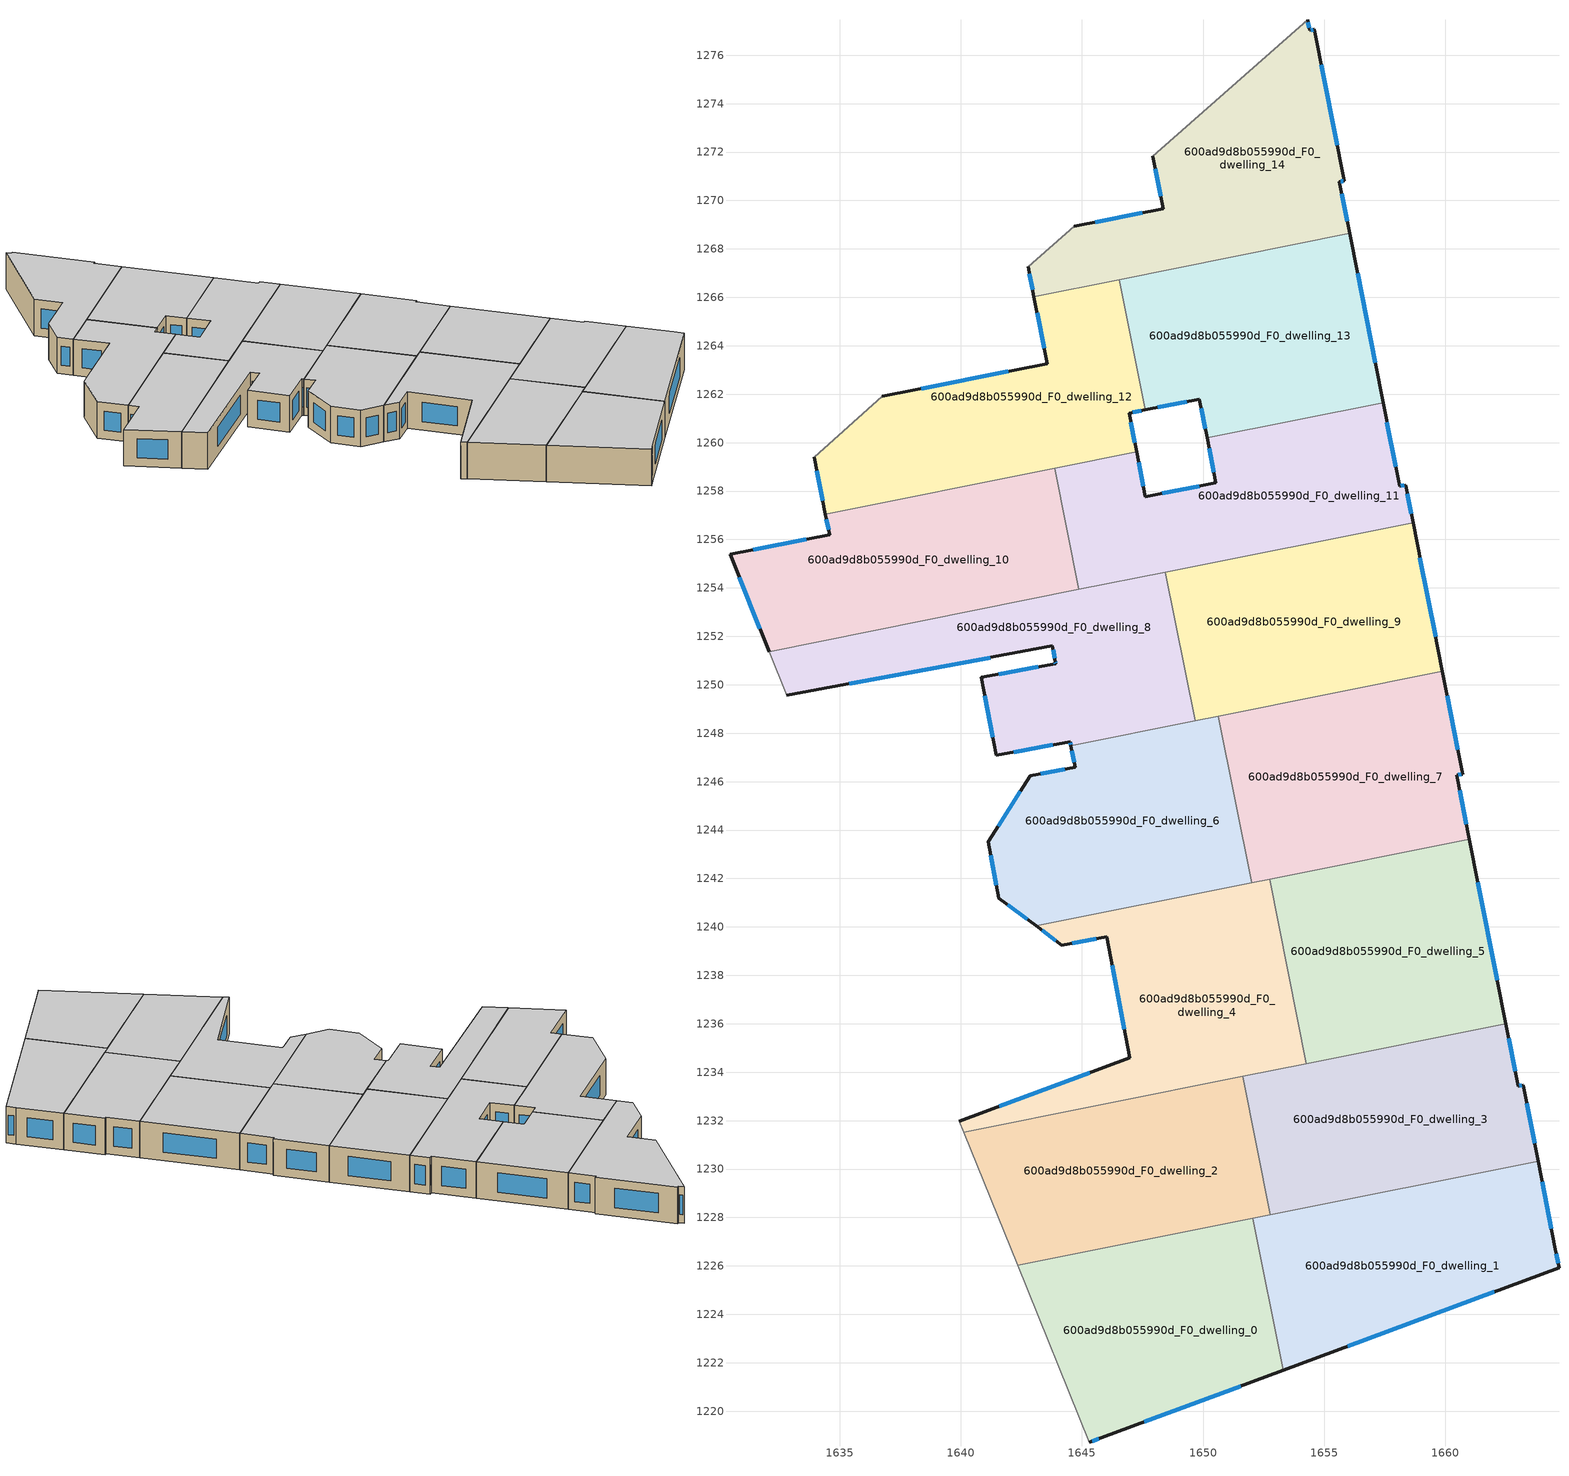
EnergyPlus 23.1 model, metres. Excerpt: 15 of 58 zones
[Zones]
600ad9d8b055990d_F0_dwelling_0
 floor ground (EU_floor_Construction): 1652.05,1227.96 1653.31,1221.69 1645.81,1218.91 1645.3,1218.72 1642.34,1226.02 z0
 wall outside (EU_wall_Construction): 1645.3,1218.72 1645.81,1218.91 1653.31,1221.69 z0:3
 wall adiabatic (EU_wall_Construction): 1642.34,1226.02 1645.3,1218.72 z0:3
 wall to 600ad9d8b055990d_F0_dwelling_1 (EU_wall_Construction): 1653.31,1221.69 1652.05,1227.96 z0:3
 wall to 600ad9d8b055990d_F0_dwelling_2 (EU_wall_Construction): 1652.05,1227.96 1642.34,1226.02 z0:3
 window (EU_Window_Construction): 1647.57,1219.56 1651.55,1221.04 / 1645.42,1218.76 1645.69,1218.86 z0.7:2.3
 ceiling to 600ad9d8b055990d_F1_dwelling_0 (EU_floor_Construction): 1653.31,1221.69 1652.05,1227.96 1642.34,1226.02 1645.3,1218.72 1645.81,1218.91 z3
600ad9d8b055990d_F0_dwelling_1
 floor ground (EU_floor_Construction): 1663.84,1230.32 1664.55,1226.69 1664.7,1225.92 1653.31,1221.69 1652.05,1227.96 z0
 wall outside (EU_wall_Construction): 1653.31,1221.69 1664.7,1225.92 1664.55,1226.69 1663.84,1230.32 z0:3
 wall to 600ad9d8b055990d_F0_dwelling_3 (EU_wall_Construction): 1663.84,1230.32 1652.78,1228.11 z0:3
 wall to 600ad9d8b055990d_F0_dwelling_2 (EU_wall_Construction): 1652.78,1228.11 1652.05,1227.96 z0:3
 window (EU_Window_Construction): 1664.39,1227.54 1664,1229.47 / 1664.67,1226.1 1664.59,1226.51 / 1655.99,1222.68 1662.03,1224.93 z0.7:2.3
 ceiling to 600ad9d8b055990d_F1_dwelling_1 (EU_floor_Construction): 1664.7,1225.92 1664.55,1226.69 1663.84,1230.32 1652.05,1227.96 1653.31,1221.69 z3
600ad9d8b055990d_F0_dwelling_10
 floor ground (EU_floor_Construction): 1643.88,1258.94 1644.88,1253.93 1632.08,1251.37 1630.47,1255.38 1634.58,1256.19 1634.41,1257.04 z0
 wall outside (EU_wall_Construction): 1634.41,1257.04 1634.58,1256.19 1630.47,1255.38 1632.08,1251.37 z0:3
 wall to 600ad9d8b055990d_F0_dwelling_11 (EU_wall_Construction): 1644.88,1253.93 1643.88,1258.94 z0:3
 wall to 600ad9d8b055990d_F0_dwelling_12 (EU_wall_Construction): 1643.88,1258.94 1634.41,1257.04 z0:3
 wall to 600ad9d8b055990d_F0_dwelling_8 (EU_wall_Construction): 1632.08,1251.37 1644.88,1253.93 z0:3
 window (EU_Window_Construction): 1633.61,1256 1631.43,1255.57 / 1634.45,1256.84 1634.54,1256.39 / 1630.85,1254.44 1631.7,1252.31 z0.7:2.3
 ceiling to 600ad9d8b055990d_F1_dwelling_10 (EU_floor_Construction): 1644.88,1253.93 1643.88,1258.94 1634.41,1257.04 1634.58,1256.19 1630.47,1255.38 1632.08,1251.37 z3
600ad9d8b055990d_F0_dwelling_11
 floor ground (EU_floor_Construction): 1657.43,1261.65 1658.12,1258.2 1658.37,1258.25 1658.67,1256.7 1644.88,1253.93 1643.88,1258.94 1647.26,1259.62 1647.62,1257.77 1650.53,1258.34 1650.16,1260.2 z0
 wall outside (EU_wall_Construction): 1650.16,1260.2 1650.53,1258.34 1647.62,1257.77 1647.26,1259.62 / 1658.67,1256.7 1658.37,1258.25 1658.12,1258.2 1657.43,1261.65 z0:3
 wall to 600ad9d8b055990d_F0_dwelling_13 (EU_wall_Construction): 1657.43,1261.65 1650.16,1260.2 z0:3
 wall to 600ad9d8b055990d_F0_dwelling_9 (EU_wall_Construction): 1648.44,1254.65 1658.67,1256.7 z0:3
 wall to 600ad9d8b055990d_F0_dwelling_12 (EU_wall_Construction): 1647.26,1259.62 1643.88,1258.94 z0:3
 wall to 600ad9d8b055990d_F0_dwelling_8 (EU_wall_Construction): 1644.88,1253.93 1648.44,1254.65 z0:3
 window (EU_Window_Construction): 1649.85,1258.21 1648.31,1257.9 / 1650.25,1259.76 1650.45,1258.78 / 1657.96,1259.01 1657.6,1260.84 / 1658.31,1258.24 1658.18,1258.21 / 1658.6,1257.06 1658.44,1257.88 / 1647.54,1258.2 1647.35,1259.18 z0.7:2.3
 ceiling to 600ad9d8b055990d_F1_dwelling_11 (EU_floor_Construction): 1658.67,1256.7 1658.37,1258.25 1658.12,1258.2 1657.43,1261.65 1650.16,1260.2 1650.53,1258.34 1647.62,1257.77 1647.26,1259.62 1643.88,1258.94 1644.88,1253.93 z3
600ad9d8b055990d_F0_dwelling_12
 floor ground (EU_floor_Construction): 1646.54,1266.73 1647.61,1261.35 1646.95,1261.22 1647.26,1259.62 1634.41,1257.04 1633.94,1259.4 1636.76,1261.92 1643.56,1263.25 1643.02,1266.02 z0
 wall outside (EU_wall_Construction): 1647.26,1259.62 1646.95,1261.22 1647.61,1261.35 / 1633.94,1259.4 1634.41,1257.04 / 1643.02,1266.02 1643.56,1263.25 1636.76,1261.92 z0:3
 wall to 600ad9d8b055990d_F0_dwelling_13 (EU_wall_Construction): 1647.61,1261.35 1646.54,1266.73 z0:3
 wall adiabatic (EU_wall_Construction): 1636.76,1261.92 1633.94,1259.4 z0:3
 wall to 600ad9d8b055990d_F0_dwelling_14 (EU_wall_Construction): 1646.54,1266.73 1643.02,1266.02 z0:3
 window (EU_Window_Construction): 1647.11,1261.25 1647.46,1261.32 / 1647.19,1259.99 1647.02,1260.84 / 1634.05,1258.85 1634.3,1257.59 / 1641.96,1262.94 1638.35,1262.23 / 1643.14,1265.37 1643.43,1263.9 z0.7:2.3
 ceiling to 600ad9d8b055990d_F1_dwelling_12 (EU_floor_Construction): 1647.26,1259.62 1646.95,1261.22 1647.61,1261.35 1646.54,1266.73 1643.02,1266.02 1643.56,1263.25 1636.76,1261.92 1633.94,1259.4 1634.41,1257.04 z3
600ad9d8b055990d_F0_dwelling_13
 floor ground (EU_floor_Construction): 1656.06,1268.64 1657.43,1261.65 1650.16,1260.2 1649.85,1261.79 1647.61,1261.35 1646.54,1266.73 z0
 wall outside (EU_wall_Construction): 1647.61,1261.35 1649.85,1261.79 1650.16,1260.2 / 1657.43,1261.65 1656.06,1268.64 z0:3
 wall to 600ad9d8b055990d_F0_dwelling_14 (EU_wall_Construction): 1656.06,1268.64 1646.54,1266.73 z0:3
 window (EU_Window_Construction): 1649.92,1261.42 1650.09,1260.57 / 1648.14,1261.46 1649.32,1261.69 / 1657.11,1263.29 1656.38,1267 z0.7:2.3
 ceiling to 600ad9d8b055990d_F1_dwelling_13 (EU_floor_Construction): 1657.43,1261.65 1656.06,1268.64 1646.54,1266.73 1647.61,1261.35 1649.85,1261.79 1650.16,1260.2 z3
600ad9d8b055990d_F0_dwelling_14
 floor ground (EU_floor_Construction): 1654.6,1277.07 1655.83,1270.81 1655.63,1270.78 1656.06,1268.64 1643.02,1266.02 1642.77,1267.25 1644.69,1268.94 1648.36,1269.66 1647.93,1271.82 1654.32,1277.46 1654.4,1277.03 z0
 wall outside (EU_wall_Construction): 1647.93,1271.82 1648.36,1269.66 1644.69,1268.94 / 1656.06,1268.64 1655.63,1270.78 1655.83,1270.81 1654.6,1277.07 1654.4,1277.03 1654.32,1277.46 / 1642.77,1267.25 1643.02,1266.02 z0:3
 wall adiabatic (EU_wall_Construction): 1654.32,1277.46 1647.93,1271.82 / 1644.69,1268.94 1642.77,1267.25 z0:3
 window (EU_Window_Construction): 1648.03,1271.31 1648.26,1270.17 / 1654.38,1277.13 1654.34,1277.36 / 1654.55,1277.06 1654.45,1277.04 / 1655.54,1272.28 1654.89,1275.6 / 1655.68,1270.79 1655.78,1270.8 / 1655.96,1269.14 1655.73,1270.28 / 1642.83,1266.96 1642.96,1266.31 / 1647.5,1269.49 1645.55,1269.11 z0.7:2.3
 ceiling to 600ad9d8b055990d_F1_dwelling_14 (EU_floor_Construction): 1656.06,1268.64 1655.63,1270.78 1655.83,1270.81 1654.6,1277.07 1654.4,1277.03 1654.32,1277.46 1647.93,1271.82 1648.36,1269.66 1644.69,1268.94 1642.77,1267.25 1643.02,1266.02 z3
600ad9d8b055990d_F0_dwelling_2
 floor ground (EU_floor_Construction): 1651.63,1233.83 1652.78,1228.11 1642.34,1226.02 1640.11,1231.52 z0
 wall to 600ad9d8b055990d_F0_dwelling_3 (EU_wall_Construction): 1652.78,1228.11 1651.63,1233.83 z0:3
 wall adiabatic (EU_wall_Construction): 1640.11,1231.52 1642.34,1226.02 z0:3
 wall to 600ad9d8b055990d_F0_dwelling_4 (EU_wall_Construction): 1651.63,1233.83 1640.11,1231.52 z0:3
 ceiling to 600ad9d8b055990d_F1_dwelling_2 (EU_floor_Construction): 1652.78,1228.11 1651.63,1233.83 1640.11,1231.52 1642.34,1226.02 z3
600ad9d8b055990d_F0_dwelling_3
 floor ground (EU_floor_Construction): 1662.51,1236.01 1663.02,1233.42 1663.22,1233.46 1663.84,1230.32 1652.78,1228.11 1651.63,1233.83 z0
 wall outside (EU_wall_Construction): 1663.84,1230.32 1663.22,1233.46 1663.02,1233.42 1662.51,1236.01 z0:3
 wall to 600ad9d8b055990d_F0_dwelling_5 (EU_wall_Construction): 1662.51,1236.01 1654.27,1234.36 z0:3
 wall to 600ad9d8b055990d_F0_dwelling_4 (EU_wall_Construction): 1654.27,1234.36 1651.63,1233.83 z0:3
 window (EU_Window_Construction): 1663.17,1233.45 1663.06,1233.43 / 1663.69,1231.06 1663.36,1232.73 / 1662.9,1234.03 1662.63,1235.4 z0.7:2.3
 ceiling to 600ad9d8b055990d_F1_dwelling_3 (EU_floor_Construction): 1663.84,1230.32 1663.22,1233.46 1663.02,1233.42 1662.51,1236.01 1651.63,1233.83 1652.78,1228.11 z3
600ad9d8b055990d_F0_dwelling_4
 floor ground (EU_floor_Construction): 1652.75,1241.98 1654.27,1234.36 1640.11,1231.52 1639.93,1231.97 1646.97,1234.59 1646.03,1239.59 1644.17,1239.25 1643.1,1240.04 z0
 wall outside (EU_wall_Construction): 1643.1,1240.04 1644.17,1239.25 1646.03,1239.59 1646.97,1234.59 1639.93,1231.97 z0:3
 wall to 600ad9d8b055990d_F0_dwelling_5 (EU_wall_Construction): 1654.27,1234.36 1652.75,1241.98 z0:3
 wall adiabatic (EU_wall_Construction): 1639.93,1231.97 1640.11,1231.52 z0:3
 wall to 600ad9d8b055990d_F0_dwelling_6 (EU_wall_Construction): 1652.01,1241.83 1643.1,1240.04 z0:3
 wall to 600ad9d8b055990d_F0_dwelling_7 (EU_wall_Construction): 1652.75,1241.98 1652.01,1241.83 z0:3
 window (EU_Window_Construction): 1645.31,1233.98 1641.58,1232.59 / 1646.25,1238.42 1646.74,1235.77 / 1644.61,1239.33 1645.59,1239.51 / 1643.35,1239.86 1643.92,1239.44 z0.7:2.3
 ceiling to 600ad9d8b055990d_F1_dwelling_4 (EU_floor_Construction): 1654.27,1234.36 1652.75,1241.98 1643.1,1240.04 1644.17,1239.25 1646.03,1239.59 1646.97,1234.59 1639.93,1231.97 1640.11,1231.52 z3
600ad9d8b055990d_F0_dwelling_5
 floor ground (EU_floor_Construction): 1661,1243.63 1662.51,1236.01 1654.27,1234.36 1652.75,1241.98 z0
 wall outside (EU_wall_Construction): 1662.51,1236.01 1661,1243.63 z0:3
 wall to 600ad9d8b055990d_F0_dwelling_7 (EU_wall_Construction): 1661,1243.63 1652.75,1241.98 z0:3
 window (EU_Window_Construction): 1662.15,1237.8 1661.36,1241.84 z0.7:2.3
 ceiling to 600ad9d8b055990d_F1_dwelling_5 (EU_floor_Construction): 1662.51,1236.01 1661,1243.63 1652.75,1241.98 1654.27,1234.36 z3
600ad9d8b055990d_F0_dwelling_6
 floor ground (EU_floor_Construction): 1650.64,1248.7 1652.01,1241.83 1643.1,1240.04 1641.57,1241.18 1641.14,1243.51 1642.86,1246.25 1644.72,1246.59 1644.55,1247.48 z0
 wall outside (EU_wall_Construction): 1644.55,1247.48 1644.72,1246.59 1642.86,1246.25 1641.14,1243.51 1641.57,1241.18 1643.1,1240.04 z0:3
 wall to 600ad9d8b055990d_F0_dwelling_7 (EU_wall_Construction): 1652.01,1241.83 1650.64,1248.7 z0:3
 wall to 600ad9d8b055990d_F0_dwelling_8 (EU_wall_Construction): 1649.67,1248.5 1644.55,1247.48 z0:3
 wall to 600ad9d8b055990d_F0_dwelling_9 (EU_wall_Construction): 1650.64,1248.7 1649.67,1248.5 z0:3
 window (EU_Window_Construction): 1644.59,1247.27 1644.68,1246.8 / 1641.93,1240.92 1642.74,1240.31 / 1641.24,1242.96 1641.47,1241.73 / 1642.46,1245.6 1641.54,1244.15 / 1644.28,1246.51 1643.3,1246.33 z0.7:2.3
 ceiling to 600ad9d8b055990d_F1_dwelling_6 (EU_floor_Construction): 1652.01,1241.83 1650.64,1248.7 1644.55,1247.48 1644.72,1246.59 1642.86,1246.25 1641.14,1243.51 1641.57,1241.18 1643.1,1240.04 z3
600ad9d8b055990d_F0_dwelling_7
 floor ground (EU_floor_Construction): 1659.89,1250.55 1660.72,1246.31 1660.48,1246.26 1661,1243.63 1652.01,1241.83 1650.64,1248.7 z0
 wall outside (EU_wall_Construction): 1661,1243.63 1660.48,1246.26 1660.72,1246.31 1659.89,1250.55 z0:3
 wall to 600ad9d8b055990d_F0_dwelling_9 (EU_wall_Construction): 1659.89,1250.55 1650.64,1248.7 z0:3
 window (EU_Window_Construction): 1660.54,1246.27 1660.67,1246.3 / 1660.88,1244.25 1660.6,1245.64 / 1660.53,1247.31 1660.08,1249.55 z0.7:2.3
 ceiling to 600ad9d8b055990d_F1_dwelling_7 (EU_floor_Construction): 1661,1243.63 1660.48,1246.26 1660.72,1246.31 1659.89,1250.55 1650.64,1248.7 1652.01,1241.83 z3
600ad9d8b055990d_F0_dwelling_8
 floor ground (EU_floor_Construction): 1648.44,1254.65 1649.67,1248.5 1644.55,1247.48 1644.52,1247.65 1641.46,1247.08 1640.85,1250.31 1643.91,1250.88 1643.9,1250.95 1643.78,1251.6 1632.82,1249.56 1632.08,1251.37 z0
 wall outside (EU_wall_Construction): 1632.82,1249.56 1643.78,1251.6 1643.9,1250.95 1643.91,1250.88 1640.85,1250.31 1641.46,1247.08 1644.52,1247.65 1644.55,1247.48 z0:3
 wall adiabatic (EU_wall_Construction): 1632.08,1251.37 1632.82,1249.56 z0:3
 wall to 600ad9d8b055990d_F0_dwelling_9 (EU_wall_Construction): 1649.67,1248.5 1648.44,1254.65 z0:3
 window (EU_Window_Construction): 1640.99,1249.55 1641.32,1247.84 / 1643.19,1250.74 1641.57,1250.44 / 1643.9,1250.93 1643.91,1250.89 / 1643.81,1251.45 1643.87,1251.1 / 1635.39,1250.04 1641.2,1251.12 / 1644.52,1247.61 1644.54,1247.52 / 1642.18,1247.21 1643.8,1247.52 z0.7:2.3
 ceiling to 600ad9d8b055990d_F1_dwelling_8 (EU_floor_Construction): 1649.67,1248.5 1648.44,1254.65 1632.08,1251.37 1632.82,1249.56 1643.78,1251.6 1643.9,1250.95 1643.91,1250.88 1640.85,1250.31 1641.46,1247.08 1644.52,1247.65 1644.55,1247.48 z3
600ad9d8b055990d_F0_dwelling_9
 floor ground (EU_floor_Construction): 1658.67,1256.7 1659.89,1250.55 1649.67,1248.5 1648.44,1254.65 z0
 wall outside (EU_wall_Construction): 1659.89,1250.55 1658.67,1256.7 z0:3
 window (EU_Window_Construction): 1659.6,1251.99 1658.96,1255.25 z0.7:2.3
 ceiling to 600ad9d8b055990d_F1_dwelling_9 (EU_floor_Construction): 1659.89,1250.55 1658.67,1256.7 1648.44,1254.65 1649.67,1248.5 z3
[Building]
EU S2 Campaign: North Axis=0; Terrain=City; Solar Distribution=FullExterior
[Site:Location]
Budapest.Ferenc.Liszt.Intl.AP: Latitude=47.437; Longitude=19.256; Time Zone=1; Elevation=185
[SizingPeriod:WeatherFileDays]
AnnualSizingPeriod: Begin Month=1; Begin Day of Month=1; End Month=12; End Day of Month=31; Day of Week for Start Day=Monday; Use Weather File Daylight Saving Period=No; Use Weather File Rain and Snow Indicators=No
[MATERIAL]
EU_InternalMass_Material: Roughness=MediumRough; Thickness=0.1; Conductivity=1; Density=1800; Specific Heat=900; Thermal Absorptance=0.9; Solar Absorptance=0.7; Visible Absorptance=0.7
[MATERIAL:NOMASS] Roughness=MediumRough; Thermal Absorptance=0.9; Solar Absorptance=0.7; Visible Absorptance=0.7
Name | Thermal Resistance
EU_wall_NoMass | 0.832559
EU_floor_NoMass | 0.872794
[WINDOWMATERIAL:SIMPLEGLAZINGSYSTEM]
EU_Window_SimpleGlazing: UFactor=2.79869; Solar Heat Gain Coefficient=0.75; Visible Transmittance=0.75
[CONSTRUCTION]
EU_wall_Construction: EU_wall_NoMass
EU_floor_Construction: EU_floor_NoMass
EU_Window_Construction: EU_Window_SimpleGlazing
EU_InternalMass_Construction: EU_InternalMass_Material
[ZONE] Type=1; Multiplier=1; Ceiling Height=autocalculate; Floor Area=autocalculate; Part of Total Floor Area=Yes
Name | Volume
600ad9d8b055990d_F0_dwelling_0; 600ad9d8b055990d_F0_dwelling_14 | 195.994
600ad9d8b055990d_F0_dwelling_1 | 195.986
600ad9d8b055990d_F0_dwelling_10 | 195.989
600ad9d8b055990d_F0_dwelling_11 | 195.99
600ad9d8b055990d_F0_dwelling_12 | 195.991
600ad9d8b055990d_F0_dwelling_13 | 195.985
600ad9d8b055990d_F0_dwelling_2 | 195.964
600ad9d8b055990d_F0_dwelling_3 | 195.969
600ad9d8b055990d_F0_dwelling_4 | 195.997
600ad9d8b055990d_F0_dwelling_5 | 195.999
600ad9d8b055990d_F0_dwelling_6 | 195.98
600ad9d8b055990d_F0_dwelling_7 | 195.996
600ad9d8b055990d_F0_dwelling_8 | 195.968
600ad9d8b055990d_F0_dwelling_9 | 195.992
[INTERNALMASS] Construction=EU_InternalMass_Construction
Name | Zone or ZoneList | Surface Area
600ad9d8b055990d_F0_dwelling_0_EU_InternalMass | 600ad9d8b055990d_F0_dwelling_0 | 65.3338
600ad9d8b055990d_F0_dwelling_1_EU_InternalMass | 600ad9d8b055990d_F0_dwelling_1 | 65.3289
600ad9d8b055990d_F0_dwelling_2_EU_InternalMass | 600ad9d8b055990d_F0_dwelling_2 | 65.3217
600ad9d8b055990d_F0_dwelling_3_EU_InternalMass | 600ad9d8b055990d_F0_dwelling_3 | 65.3224
600ad9d8b055990d_F0_dwelling_4_EU_InternalMass | 600ad9d8b055990d_F0_dwelling_4 | 65.3308
600ad9d8b055990d_F0_dwelling_5_EU_InternalMass | 600ad9d8b055990d_F0_dwelling_5 | 65.3299
600ad9d8b055990d_F0_dwelling_6_EU_InternalMass | 600ad9d8b055990d_F0_dwelling_6 | 65.3271
600ad9d8b055990d_F0_dwelling_7_EU_InternalMass | 600ad9d8b055990d_F0_dwelling_7 | 65.3313
600ad9d8b055990d_F0_dwelling_8_EU_InternalMass | 600ad9d8b055990d_F0_dwelling_8 | 65.3228
600ad9d8b055990d_F0_dwelling_9_EU_InternalMass | 600ad9d8b055990d_F0_dwelling_9 | 65.331
600ad9d8b055990d_F0_dwelling_10_EU_InternalMass | 600ad9d8b055990d_F0_dwelling_10 | 65.3276
600ad9d8b055990d_F0_dwelling_11_EU_InternalMass | 600ad9d8b055990d_F0_dwelling_11 | 65.3299
600ad9d8b055990d_F0_dwelling_12_EU_InternalMass | 600ad9d8b055990d_F0_dwelling_12 | 65.3307
600ad9d8b055990d_F0_dwelling_13_EU_InternalMass | 600ad9d8b055990d_F0_dwelling_13 | 65.3303
600ad9d8b055990d_F0_dwelling_14_EU_InternalMass | 600ad9d8b055990d_F0_dwelling_14 | 65.3314
[OTHEREQUIPMENT] Fuel Type=Electricity; Design Level Calculation Method=Watts/Area; Power per Zone Floor Area=1; Fraction Latent=0; Fraction Radiant=0; Fraction Lost=0; Carbon Dioxide Generation Rate=0; EndUse Subcategory=EU_Step8_InternalGains
Name | Zone or ZoneList or Space or SpaceList | Schedule
EU_Step8_InternalGain_600ad9d8b055990d_F0_dwelling_0_f000 | 600ad9d8b055990d_F0_dwelling_0 | EU_Step8_GainSchedule_600ad9d8b055990d_F0_dwelling_0_f000
EU_Step8_InternalGain_600ad9d8b055990d_F0_dwelling_1_f000 | 600ad9d8b055990d_F0_dwelling_1 | EU_Step8_GainSchedule_600ad9d8b055990d_F0_dwelling_1_f000
EU_Step8_InternalGain_600ad9d8b055990d_F0_dwelling_2_f000 | 600ad9d8b055990d_F0_dwelling_2 | EU_Step8_GainSchedule_600ad9d8b055990d_F0_dwelling_2_f000
EU_Step8_InternalGain_600ad9d8b055990d_F0_dwelling_3_f000 | 600ad9d8b055990d_F0_dwelling_3 | EU_Step8_GainSchedule_600ad9d8b055990d_F0_dwelling_3_f000
EU_Step8_InternalGain_600ad9d8b055990d_F0_dwelling_4_f000 | 600ad9d8b055990d_F0_dwelling_4 | EU_Step8_GainSchedule_600ad9d8b055990d_F0_dwelling_4_f000
EU_Step8_InternalGain_600ad9d8b055990d_F0_dwelling_5_f000 | 600ad9d8b055990d_F0_dwelling_5 | EU_Step8_GainSchedule_600ad9d8b055990d_F0_dwelling_5_f000
EU_Step8_InternalGain_600ad9d8b055990d_F0_dwelling_6_f000 | 600ad9d8b055990d_F0_dwelling_6 | EU_Step8_GainSchedule_600ad9d8b055990d_F0_dwelling_6_f000
EU_Step8_InternalGain_600ad9d8b055990d_F0_dwelling_7_f000 | 600ad9d8b055990d_F0_dwelling_7 | EU_Step8_GainSchedule_600ad9d8b055990d_F0_dwelling_7_f000
EU_Step8_InternalGain_600ad9d8b055990d_F0_dwelling_8_f000 | 600ad9d8b055990d_F0_dwelling_8 | EU_Step8_GainSchedule_600ad9d8b055990d_F0_dwelling_8_f000
EU_Step8_InternalGain_600ad9d8b055990d_F0_dwelling_9_f000 | 600ad9d8b055990d_F0_dwelling_9 | EU_Step8_GainSchedule_600ad9d8b055990d_F0_dwelling_9_f000
EU_Step8_InternalGain_600ad9d8b055990d_F0_dwelling_10_f000 | 600ad9d8b055990d_F0_dwelling_10 | EU_Step8_GainSchedule_600ad9d8b055990d_F0_dwelling_10_f000
EU_Step8_InternalGain_600ad9d8b055990d_F0_dwelling_11_f000 | 600ad9d8b055990d_F0_dwelling_11 | EU_Step8_GainSchedule_600ad9d8b055990d_F0_dwelling_11_f000
EU_Step8_InternalGain_600ad9d8b055990d_F0_dwelling_12_f000 | 600ad9d8b055990d_F0_dwelling_12 | EU_Step8_GainSchedule_600ad9d8b055990d_F0_dwelling_12_f000
EU_Step8_InternalGain_600ad9d8b055990d_F0_dwelling_13_f000 | 600ad9d8b055990d_F0_dwelling_13 | EU_Step8_GainSchedule_600ad9d8b055990d_F0_dwelling_13_f000
EU_Step8_InternalGain_600ad9d8b055990d_F0_dwelling_14_f000 | 600ad9d8b055990d_F0_dwelling_14 | EU_Step8_GainSchedule_600ad9d8b055990d_F0_dwelling_14_f000
[ZONEVENTILATION:DESIGNFLOWRATE] Schedule=EU_AlwaysOn; Design Flow Rate Calculation Method=AirChanges/Hour; Air Changes per Hour=0.475469; Ventilation Type=Natural; Fan Pressure Rise=0; Fan Total Efficiency=1; Constant Term Coefficient=1; Temperature Term Coefficient=0; Velocity Term Coefficient=0; Velocity Squared Term Coefficient=0; Minimum Indoor Temperature=-100; Maximum Indoor Temperature=100; Delta Temperature=-100; Minimum Outdoor Temperature=-100; Maximum Outdoor Temperature=100; Maximum Wind Speed=40
Name | Zone or ZoneList or Space or SpaceList
EU_ConstantAir_600ad9d8b055990d_F0_dwelling_0 | 600ad9d8b055990d_F0_dwelling_0
EU_ConstantAir_600ad9d8b055990d_F0_dwelling_1 | 600ad9d8b055990d_F0_dwelling_1
EU_ConstantAir_600ad9d8b055990d_F0_dwelling_2 | 600ad9d8b055990d_F0_dwelling_2
EU_ConstantAir_600ad9d8b055990d_F0_dwelling_3 | 600ad9d8b055990d_F0_dwelling_3
EU_ConstantAir_600ad9d8b055990d_F0_dwelling_4 | 600ad9d8b055990d_F0_dwelling_4
EU_ConstantAir_600ad9d8b055990d_F0_dwelling_5 | 600ad9d8b055990d_F0_dwelling_5
EU_ConstantAir_600ad9d8b055990d_F0_dwelling_6 | 600ad9d8b055990d_F0_dwelling_6
EU_ConstantAir_600ad9d8b055990d_F0_dwelling_7 | 600ad9d8b055990d_F0_dwelling_7
EU_ConstantAir_600ad9d8b055990d_F0_dwelling_8 | 600ad9d8b055990d_F0_dwelling_8
EU_ConstantAir_600ad9d8b055990d_F0_dwelling_9 | 600ad9d8b055990d_F0_dwelling_9
EU_ConstantAir_600ad9d8b055990d_F0_dwelling_10 | 600ad9d8b055990d_F0_dwelling_10
EU_ConstantAir_600ad9d8b055990d_F0_dwelling_11 | 600ad9d8b055990d_F0_dwelling_11
EU_ConstantAir_600ad9d8b055990d_F0_dwelling_12 | 600ad9d8b055990d_F0_dwelling_12
EU_ConstantAir_600ad9d8b055990d_F0_dwelling_13 | 600ad9d8b055990d_F0_dwelling_13
EU_ConstantAir_600ad9d8b055990d_F0_dwelling_14 | 600ad9d8b055990d_F0_dwelling_14
[HVACTEMPLATE:THERMOSTAT] Constant Heating Setpoint=20; Constant Cooling Setpoint=50
EU_HeatOnly_600ad9d8b055990d_F0_dwelling_0; EU_HeatOnly_600ad9d8b055990d_F0_dwelling_1; EU_HeatOnly_600ad9d8b055990d_F0_dwelling_2; EU_HeatOnly_600ad9d8b055990d_F0_dwelling_3; EU_HeatOnly_600ad9d8b055990d_F0_dwelling_4; EU_HeatOnly_600ad9d8b055990d_F0_dwelling_5; EU_HeatOnly_600ad9d8b055990d_F0_dwelling_6; EU_HeatOnly_600ad9d8b055990d_F0_dwelling_7; EU_HeatOnly_600ad9d8b055990d_F0_dwelling_8; EU_HeatOnly_600ad9d8b055990d_F0_dwelling_9; EU_HeatOnly_600ad9d8b055990d_F0_dwelling_10; EU_HeatOnly_600ad9d8b055990d_F0_dwelling_11; EU_HeatOnly_600ad9d8b055990d_F0_dwelling_12; EU_HeatOnly_600ad9d8b055990d_F0_dwelling_13; EU_HeatOnly_600ad9d8b055990d_F0_dwelling_14; EU_HeatOnly_600ad9d8b055990d_F1_dwelling_0; EU_HeatOnly_600ad9d8b055990d_F1_dwelling_1; EU_HeatOnly_600ad9d8b055990d_F1_dwelling_2; EU_HeatOnly_600ad9d8b055990d_F1_dwelling_3; EU_HeatOnly_600ad9d8b055990d_F1_dwelling_4; EU_HeatOnly_600ad9d8b055990d_F1_dwelling_5; EU_HeatOnly_600ad9d8b055990d_F1_dwelling_6; EU_HeatOnly_600ad9d8b055990d_F1_dwelling_7; EU_HeatOnly_600ad9d8b055990d_F1_dwelling_8; EU_HeatOnly_600ad9d8b055990d_F1_dwelling_9; EU_HeatOnly_600ad9d8b055990d_F1_dwelling_10; EU_HeatOnly_600ad9d8b055990d_F1_dwelling_11; EU_HeatOnly_600ad9d8b055990d_F1_dwelling_12; EU_HeatOnly_600ad9d8b055990d_F1_dwelling_13; EU_HeatOnly_600ad9d8b055990d_F1_dwelling_14; EU_HeatOnly_600ad9d8b055990d_F2_dwelling_0; EU_HeatOnly_600ad9d8b055990d_F2_dwelling_1; EU_HeatOnly_600ad9d8b055990d_F2_dwelling_2; EU_HeatOnly_600ad9d8b055990d_F2_dwelling_3; EU_HeatOnly_600ad9d8b055990d_F2_dwelling_4; EU_HeatOnly_600ad9d8b055990d_F2_dwelling_5; EU_HeatOnly_600ad9d8b055990d_F2_dwelling_6; EU_HeatOnly_600ad9d8b055990d_F2_dwelling_7; EU_HeatOnly_600ad9d8b055990d_F2_dwelling_8; EU_HeatOnly_600ad9d8b055990d_F2_dwelling_9; EU_HeatOnly_600ad9d8b055990d_F2_dwelling_10; EU_HeatOnly_600ad9d8b055990d_F2_dwelling_11; EU_HeatOnly_600ad9d8b055990d_F2_dwelling_12; EU_HeatOnly_600ad9d8b055990d_F2_dwelling_13; EU_HeatOnly_600ad9d8b055990d_F2_dwelling_14; EU_HeatOnly_600ad9d8b055990d_F3_dwelling_0; EU_HeatOnly_600ad9d8b055990d_F3_dwelling_1; EU_HeatOnly_600ad9d8b055990d_F3_dwelling_2; EU_HeatOnly_600ad9d8b055990d_F3_dwelling_3; EU_HeatOnly_600ad9d8b055990d_F3_dwelling_4; EU_HeatOnly_600ad9d8b055990d_F3_dwelling_5; EU_HeatOnly_600ad9d8b055990d_F3_dwelling_6; EU_HeatOnly_600ad9d8b055990d_F3_dwelling_7; EU_HeatOnly_600ad9d8b055990d_F3_dwelling_8; EU_HeatOnly_600ad9d8b055990d_F3_dwelling_9; EU_HeatOnly_600ad9d8b055990d_F3_dwelling_10; EU_HeatOnly_600ad9d8b055990d_F3_dwelling_11; EU_HeatOnly_600ad9d8b055990d_F3_dwelling_12
[HVACTEMPLATE:ZONE:IDEALLOADSAIRSYSTEM] System Availability Schedule=EU_AlwaysOn; Maximum Heating Supply Air Temperature=50; Minimum Cooling Supply Air Temperature=13; Maximum Heating Supply Air Humidity Ratio=0.0156; Minimum Cooling Supply Air Humidity Ratio=0.0077; Heating Limit=NoLimit; Cooling Limit=NoLimit; Heating Availability Schedule=EU_AlwaysOn; Cooling Availability Schedule=EU_CoolingOff; Dehumidification Control Type=ConstantSensibleHeatRatio; Cooling Sensible Heat Ratio=0.7; Dehumidification Setpoint=60; Humidification Control Type=None; Humidification Setpoint=30; Outdoor Air Method=None; Outdoor Air Flow Rate per Person=0.00944; Outdoor Air Flow Rate per Zone Floor Area=0; Outdoor Air Flow Rate per Zone=0; Demand Controlled Ventilation Type=None; Outdoor Air Economizer Type=NoEconomizer; Heat Recovery Type=None; Sensible Heat Recovery Effectiveness=0.7; Latent Heat Recovery Effectiveness=0.65
Name | Template Thermostat
600ad9d8b055990d_F0_dwelling_0 | EU_HeatOnly_600ad9d8b055990d_F0_dwelling_0
600ad9d8b055990d_F0_dwelling_1 | EU_HeatOnly_600ad9d8b055990d_F0_dwelling_1
600ad9d8b055990d_F0_dwelling_2 | EU_HeatOnly_600ad9d8b055990d_F0_dwelling_2
600ad9d8b055990d_F0_dwelling_3 | EU_HeatOnly_600ad9d8b055990d_F0_dwelling_3
600ad9d8b055990d_F0_dwelling_4 | EU_HeatOnly_600ad9d8b055990d_F0_dwelling_4
600ad9d8b055990d_F0_dwelling_5 | EU_HeatOnly_600ad9d8b055990d_F0_dwelling_5
600ad9d8b055990d_F0_dwelling_6 | EU_HeatOnly_600ad9d8b055990d_F0_dwelling_6
600ad9d8b055990d_F0_dwelling_7 | EU_HeatOnly_600ad9d8b055990d_F0_dwelling_7
600ad9d8b055990d_F0_dwelling_8 | EU_HeatOnly_600ad9d8b055990d_F0_dwelling_8
600ad9d8b055990d_F0_dwelling_9 | EU_HeatOnly_600ad9d8b055990d_F0_dwelling_9
600ad9d8b055990d_F0_dwelling_10 | EU_HeatOnly_600ad9d8b055990d_F0_dwelling_10
600ad9d8b055990d_F0_dwelling_11 | EU_HeatOnly_600ad9d8b055990d_F0_dwelling_11
600ad9d8b055990d_F0_dwelling_12 | EU_HeatOnly_600ad9d8b055990d_F0_dwelling_12
600ad9d8b055990d_F0_dwelling_13 | EU_HeatOnly_600ad9d8b055990d_F0_dwelling_13
600ad9d8b055990d_F0_dwelling_14 | EU_HeatOnly_600ad9d8b055990d_F0_dwelling_14
[SIZING:ZONE] Zone Cooling Design Supply Air Temperature Input Method=SupplyAirTemperature; Zone Cooling Design Supply Air Temperature=13; Zone Heating Design Supply Air Temperature Input Method=SupplyAirTemperature; Zone Heating Design Supply Air Temperature=50; Zone Cooling Design Supply Air Humidity Ratio=0.008; Zone Heating Design Supply Air Humidity Ratio=0.008; Cooling Design Air Flow Method=DesignDay; Cooling Design Air Flow Rate=0; Cooling Minimum Air Flow per Zone Floor Area=0.000762; Cooling Minimum Air Flow=0; Cooling Minimum Air Flow Fraction=0.2; Heating Design Air Flow Method=DesignDay; Heating Design Air Flow Rate=0; Heating Maximum Air Flow per Zone Floor Area=0.002032; Heating Maximum Air Flow=0.141576; Heating Maximum Air Flow Fraction=0.3; Account for Dedicated Outdoor Air System=No; Dedicated Outdoor Air System Control Strategy=NeutralSupplyAir; Dedicated Outdoor Air Low Setpoint Temperature for Design=autosize; Dedicated Outdoor Air High Setpoint Temperature for Design=autosize; Zone Load Sizing Method=Sensible Load Only No Latent Load; Zone Latent Cooling Design Supply Air Humidity Ratio Input Method=HumidityRatioDifference; Zone Cooling Design Supply Air Humidity Ratio Difference=0.005; Zone Latent Heating Design Supply Air Humidity Ratio Input Method=HumidityRatioDifference; Zone Humidification Design Supply Air Humidity Ratio Difference=0.005
600ad9d8b055990d_F0_dwelling_0; 600ad9d8b055990d_F0_dwelling_1; 600ad9d8b055990d_F0_dwelling_2; 600ad9d8b055990d_F0_dwelling_3; 600ad9d8b055990d_F0_dwelling_4; 600ad9d8b055990d_F0_dwelling_5; 600ad9d8b055990d_F0_dwelling_6; 600ad9d8b055990d_F0_dwelling_7; 600ad9d8b055990d_F0_dwelling_8; 600ad9d8b055990d_F0_dwelling_9; 600ad9d8b055990d_F0_dwelling_10; 600ad9d8b055990d_F0_dwelling_11; 600ad9d8b055990d_F0_dwelling_12; 600ad9d8b055990d_F0_dwelling_13; 600ad9d8b055990d_F0_dwelling_14
[SCHEDULE:CONSTANT]
Name | Hourly Value
EU_AlwaysOn | 1
EU_CoolingOff | 0
[SCHEDULE:FILE] Column Number=1; Rows to Skip at Top=0; Number of Hours of Data=8760; Column Separator=Comma; Interpolate to Timestep=No; Minutes per Item=60; Adjust Schedule for Daylight Savings=Yes
Name | File
EU_Step8_GainSchedule_600ad9d8b055990d_F0_dwelling_0_f000 | ../../schedules/600ad9d8b055990d/600ad9d8b055990d_F0_dwelling_0_f000_gain.csv
EU_Step8_GainSchedule_600ad9d8b055990d_F0_dwelling_1_f000 | ../../schedules/600ad9d8b055990d/600ad9d8b055990d_F0_dwelling_1_f000_gain.csv
EU_Step8_GainSchedule_600ad9d8b055990d_F0_dwelling_2_f000 | ../../schedules/600ad9d8b055990d/600ad9d8b055990d_F0_dwelling_2_f000_gain.csv
EU_Step8_GainSchedule_600ad9d8b055990d_F0_dwelling_3_f000 | ../../schedules/600ad9d8b055990d/600ad9d8b055990d_F0_dwelling_3_f000_gain.csv
EU_Step8_GainSchedule_600ad9d8b055990d_F0_dwelling_4_f000 | ../../schedules/600ad9d8b055990d/600ad9d8b055990d_F0_dwelling_4_f000_gain.csv
EU_Step8_GainSchedule_600ad9d8b055990d_F0_dwelling_5_f000 | ../../schedules/600ad9d8b055990d/600ad9d8b055990d_F0_dwelling_5_f000_gain.csv
EU_Step8_GainSchedule_600ad9d8b055990d_F0_dwelling_6_f000 | ../../schedules/600ad9d8b055990d/600ad9d8b055990d_F0_dwelling_6_f000_gain.csv
EU_Step8_GainSchedule_600ad9d8b055990d_F0_dwelling_7_f000 | ../../schedules/600ad9d8b055990d/600ad9d8b055990d_F0_dwelling_7_f000_gain.csv
EU_Step8_GainSchedule_600ad9d8b055990d_F0_dwelling_8_f000 | ../../schedules/600ad9d8b055990d/600ad9d8b055990d_F0_dwelling_8_f000_gain.csv
EU_Step8_GainSchedule_600ad9d8b055990d_F0_dwelling_9_f000 | ../../schedules/600ad9d8b055990d/600ad9d8b055990d_F0_dwelling_9_f000_gain.csv
EU_Step8_GainSchedule_600ad9d8b055990d_F0_dwelling_10_f000 | ../../schedules/600ad9d8b055990d/600ad9d8b055990d_F0_dwelling_10_f000_gain.csv
EU_Step8_GainSchedule_600ad9d8b055990d_F0_dwelling_11_f000 | ../../schedules/600ad9d8b055990d/600ad9d8b055990d_F0_dwelling_11_f000_gain.csv
EU_Step8_GainSchedule_600ad9d8b055990d_F0_dwelling_12_f000 | ../../schedules/600ad9d8b055990d/600ad9d8b055990d_F0_dwelling_12_f000_gain.csv
EU_Step8_GainSchedule_600ad9d8b055990d_F0_dwelling_13_f000 | ../../schedules/600ad9d8b055990d/600ad9d8b055990d_F0_dwelling_13_f000_gain.csv
EU_Step8_GainSchedule_600ad9d8b055990d_F0_dwelling_14_f000 | ../../schedules/600ad9d8b055990d/600ad9d8b055990d_F0_dwelling_14_f000_gain.csv
